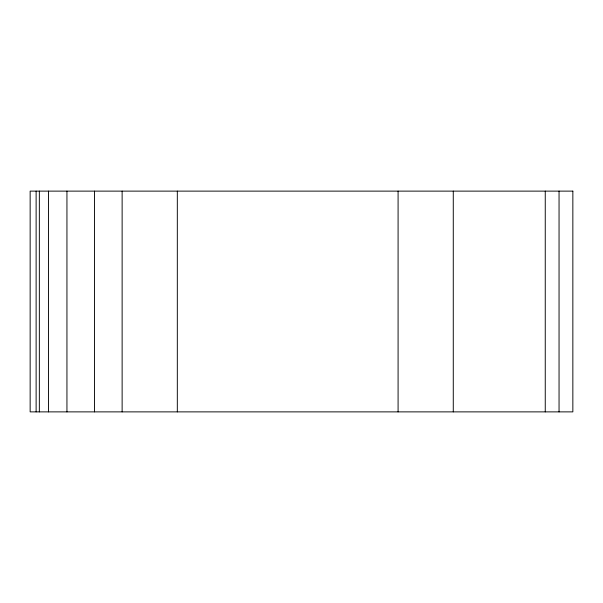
<?xml version="1.0" encoding="UTF-8"?>
<svg xmlns="http://www.w3.org/2000/svg" width="603" height="603" viewBox="0 0 603 603"><rect width="100%" height="100%" fill="white"/><g stroke="black" fill="none" stroke-linecap="round" stroke-linejoin="round"><path stroke-width="0.9" d="M559.049 191.121L559.049 411.879M545.255 191.121L545.255 411.879M453.275 191.121L453.275 411.879M398.086 191.121L398.086 411.879M177.32 191.121L177.32 411.879M122.13 191.121L122.13 411.879M94.535 191.121L94.535 411.879M66.941 191.121L66.941 411.879M48.549 191.121L48.549 411.879M39.346 191.121L39.346 411.879M36.12 191.121L36.12 411.879M572.85 191.121L30.15 191.121L30.15 411.879L572.85 411.879L572.85 191.121"/></g></svg>
